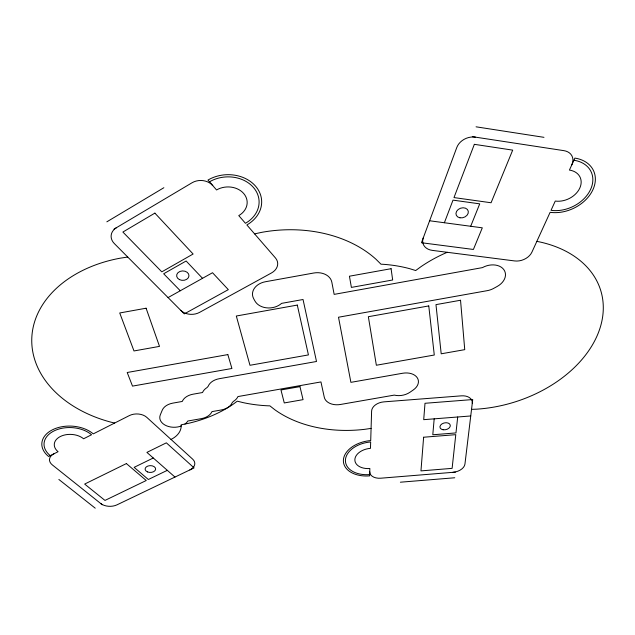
<?xml version="1.0" encoding="UTF-8"?>
<svg xmlns="http://www.w3.org/2000/svg" width="635" height="635" viewBox="0 0 635 635"><rect width="100%" height="100%" fill="white"/><g stroke="black" fill="none" stroke-linecap="round" stroke-linejoin="round"><path stroke-width="0.95" d="M371.078 428.387L365.014 429.284A114.824 82.05 -10 0 1 274.757 409.694L269.851 405.836L268.168 405.813A118.562 87.694 -6.2 0 1 242.911 402.574L237.292 401.177L233.021 404.312A119.055 85.939 1 0 1 188.468 423.331L181.142 424.823L181.15 426.053L179.991 426.442A14.557 9.898 -1 0 1 164.679 424.886A14.557 9.898 -1 0 1 160.322 414.806L162.258 410.17A14.613 9.977 -1.1 0 1 172.839 403.122L182.269 401.455L182.602 400.717A14.668 10.104 -1.9 0 1 193.048 394.2L202.541 392.525L202.89 391.779A14.724 10.231 -2.8 0 1 207.034 387.58L208.145 386.334A14.788 10.335 -3 0 1 219.281 378.698L316.508 361.49L303.038 299.506L281.559 303.371L280.591 304.181A15.867 11.986 -5.4 0 1 255.635 302.093A52.538 40.029 -7.6 0 1 253.643 298.609A15.899 12.041 -5.4 0 1 265.454 281.734L313.714 273.018A15.923 12.089 -8.4 0 1 331.827 282.162L334.153 294.378L482.449 267.613A15.97 11.628 -18.1 0 1 503.642 269.383A15.97 11.628 -18.1 0 1 497.189 286.456L493.744 288.353A15.938 11.613 -17.8 0 1 487.14 290.679L338.503 317.23L350.901 382.349L402.622 373.253A14.557 10.017 -11.6 0 1 417.322 377.849A14.557 10.017 -11.6 0 1 413.266 389.969L410.043 392.2A14.526 9.985 -11.4 0 1 394.287 395.105L340.503 404.471A14.478 9.985 -8.5 0 1 324.279 397.264L320.953 381.937L237.934 396.565L237.569 397.304A14.716 10.239 -3.1 0 1 233.378 401.415L232.259 402.63A14.653 10.136 -2.9 0 1 221.297 409.972L211.971 411.615L211.622 412.337A14.597 10.009 -2 0 1 201.279 418.656L187.785 421.021A14.557 9.898 -1 0 1 185.611 423.529L184.92 424.053M434.181 418.846L432.792 434.769L455.97 432.919L457.7 416.997M444.373 222.742L453.009 200.136L479.727 203.851L470.694 226.274M106.847 221.829L163.862 187.722M114.014 229.132L192.04 182.769A14.756 12.073 0.3 0 1 212.757 185.579M168.069 297.585L212.519 272.725L228.322 289.647L184.293 313.896L114.316 243.554A14.518 11.351 4.8 0 1 116.546 227.624M171.013 439.428L172.704 438.531A24.63 16.581 -0.3 0 0 181.173 425.64M153.265 457.994L134.136 467.344L148.344 479.496L167.315 470.337M447.294 252.309L445.754 252.928A116.776 81.955 -16.5 0 0 420.838 266.763L415.695 270.542L409.885 268.74A114.824 82.05 -10 0 0 382.849 264.279L381 264.216L375.991 259.255A118.562 87.694 -6.2 0 0 261.755 232.339L254.603 233.878M127.738 257.048L120.364 258.159A119.055 85.939 1 0 0 31.837 337.145A119.055 85.939 1 0 0 111.427 422.283L114.665 423.037M455.39 472.122L380.77 478.203A11.406 7.287 -9.6 0 1 369.76 471.797M400.383 482.203L454.755 477.766M470.741 415.965L423.712 419.671L424.998 403.281L472.718 399.558L464.947 464.074A11.422 7.207 -12.2 0 1 452.914 472.329M471.535 409.361L476.909 409.154A116.776 81.955 -16.5 0 0 598.837 331.534A116.776 81.955 -16.5 0 0 539.163 241.816L536.829 241.403M429.617 220.766L482.306 227.83L473.4 249.46L421.473 242.737L456.779 147.518A15.065 12.033 -22.7 0 1 475.448 137.144M472.337 136.668L563.92 150.654A15.042 11.406 -25.9 0 1 571.841 164.782M476.067 126.817L543.973 137.335M58.864 479.465L95.226 508.183M102.298 504.777L52.324 464.907A12.232 7.866 2.9 0 1 53.872 453.842M174.966 477.06L146.907 452.398L166.362 442.833L194.088 467.9L116.967 504.849A11.644 7.287 0.6 0 1 100.703 503.507M180.276 290.759L163.671 273.772L186.126 261.001L202.517 278.313M50.3 455.652A26.67 17.415 2.8 0 1 53.808 431.03A26.67 17.415 2.8 0 1 91.551 434.745L83.598 438.777A16.494 10.771 2.8 0 0 60.309 436.531A16.494 10.771 2.8 0 0 58.079 451.707L48.625 456.501A28.869 18.852 2.8 0 1 52.395 429.831A28.869 18.852 2.8 0 1 93.274 433.872L129.326 415.6A12.414 8.366 0.5 0 1 146.796 417.362L192.667 459.168A11.827 7.715 -1.8 0 1 189.817 469.948M209.51 181.824A31.409 25.551 -2.2 0 1 253.46 187.476A31.409 25.551 -2.2 0 1 245.435 223.29L238.768 215.606A19.431 15.804 -2.2 0 0 243.681 193.484A19.431 15.804 -2.2 0 0 216.559 189.96L207.97 180.054A34.004 27.662 -2.2 0 1 255.564 186.158A34.004 27.662 -2.2 0 1 246.864 224.941L275.463 257.961A13.827 10.724 -5.1 0 1 271.51 272.939L199.573 312.388A13.557 10.16 -0.7 0 1 180.729 310.317M369.673 474.575A24.908 16.137 -9.3 0 1 345.424 460.264A24.908 16.137 -9.3 0 1 370.665 441.968L370.475 448.342A15.407 9.977 -9.3 0 0 354.862 459.653A15.407 9.977 -9.3 0 0 369.856 468.503L369.633 475.877A26.964 17.47 -9.3 0 1 343.384 460.383A26.964 17.47 -9.3 0 1 370.713 440.579L371.61 411.123A12.073 8.152 -10.3 0 1 383.921 401.868L461.312 395.843A12.097 8.049 -13.5 0 1 472.273 403.241M573.913 160.242A31.798 23.773 -24.9 0 1 590.614 189.381A31.798 23.773 -24.9 0 1 551.029 210.328L555.268 201.057A19.669 14.7 -24.9 0 0 579.787 188.103A19.669 14.7 -24.9 0 0 569.42 170.077L574.897 158.099A34.425 25.741 -24.9 0 1 592.955 189.635A34.425 25.741 -24.9 0 1 550.116 212.32L531.939 252.095A13.899 10.184 -20.3 0 1 514.636 260.937L432.292 250.38A13.97 10.668 -16.7 0 1 423.259 237.919M423.624 437.229L420.957 470.892L452.112 468.36L455.779 434.665L423.624 437.229M474.345 144.328L453.985 197.58L491.077 202.755L512.691 150.13L474.345 144.328M154.876 213.122L122.88 232.045L161.798 271.851L193.111 254.016L154.876 213.122M126.389 463.574L84.653 484.076L104.981 500.42L146.248 480.505L126.389 463.574M146.09 308.213L119.729 312.968L133.985 350.949L159.512 346.385L146.09 308.213M391.089 268.7L349.433 276.209L351.393 287.409L392.668 279.987L391.089 268.7M297.299 305.078L236.315 316.016L249.968 365.284L308.427 354.917L297.299 305.078M428.768 305.927L368.348 316.706L376.357 365.244L434.284 355.028L428.768 305.927M460.534 300.252L435.975 304.633L441.198 353.806L464.741 349.655L460.534 300.252M227.846 354.592L127.214 372.499L132.501 386.112L231.926 368.483L227.846 354.592M299.966 386.628L280.964 389.969L284.274 402.947L303.054 399.653L299.966 386.628M147.487 471.916A5.27 3.413 -0.6 0 0 155.623 469.194A5.27 3.413 -0.6 0 0 147.963 466.019A5.27 3.413 -0.6 0 0 147.487 471.916M179.427 279.606A6.175 4.731 0.2 0 0 188.968 275.923A6.175 4.731 0.2 0 0 180.007 271.423A6.175 4.731 0.2 0 0 179.427 279.606M443.111 429.76A5.27 3.453 -12.6 0 0 450.278 425.204A5.27 3.453 -12.6 0 0 441.976 423.886A5.27 3.453 -12.6 0 0 443.111 429.76M459.97 217.805A6.358 4.897 -19.1 0 0 468.273 211.201A6.358 4.897 -19.1 0 0 458.2 209.487A6.358 4.897 -19.1 0 0 459.97 217.805"/></g></svg>
